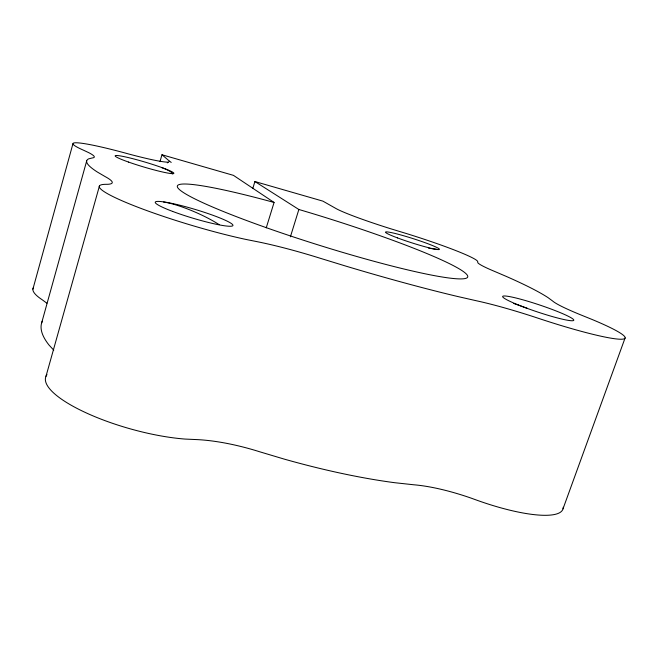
<?xml version="1.0" encoding="UTF-8"?>
<svg xmlns="http://www.w3.org/2000/svg" width="658" height="658" viewBox="0 0 658 658"><rect width="100%" height="100%" fill="white"/><g stroke="black" fill="none" stroke-linecap="round" stroke-linejoin="round"><path stroke-width="0.99" d="M159.984 161.629L161.967 154.753L169.583 161.243L167.272 162.88M32.9 289.142L72.923 143.814M41.586 323.16L86.724 160.791M45.994 376.286L99.473 185.852M252.828 188.394L254.901 181.542L322.897 201.134L336.032 208.553A57.682 4.038 17.6 0 0 390.433 228.68L399.431 231.427A68.235 5.305 17.7 0 1 477.642 261.942L477.922 262.896A66.828 5.116 18.2 0 0 494.635 271.433L506.364 276.45A246.783 23.277 17.4 0 1 548.147 297.712L552.753 301.109A78.746 6.695 18.7 0 0 581.392 315.141L592.019 319.443A90.557 8.825 18.5 0 1 620.428 339.232A90.557 8.825 18.5 0 1 539.067 318.538L534.099 316.893A100.345 11.433 18.8 0 0 476.359 300.755L457.573 296.478A246.783 23.277 17.4 0 1 345.919 266.136L320.964 258.495A104.449 13.333 17.5 0 0 258.133 241.873L245.738 239.389A98.058 10.956 16.7 0 1 134.142 205.781A98.058 10.956 16.7 0 1 106.012 184.314L107.83 184.298A92.276 9.508 15.8 0 0 105.214 176.632L97.409 172.067A246.783 23.277 17.4 0 1 88.715 158.841L92.359 157.936A78.063 6.761 16 0 0 88.731 152.656L83.476 150.197A73.992 6.119 16.6 0 1 125.744 153.182L128.927 154.054A63.16 4.647 16.5 0 0 167.486 162.131L167.954 162.452M266.251 227.824L274.073 202.458L233.45 175.357L161.967 154.753M290.392 236.814L298.864 209.491L254.901 181.542M563.018 508.799L625.1 337.924M274.073 202.458L269.583 201.225A152.121 14.147 17.4 0 0 223.852 211.703A152.121 14.147 17.4 0 0 461.414 278.902A152.121 14.147 17.4 0 0 300.599 210.001L298.864 209.491M169.583 161.243L171.228 162.427M46.883 303.206L42.063 299.661A72.487 15.159 15.5 0 1 33.443 287.628M53.75 350.163L48.988 345.014A241.091 57.345 17.6 0 1 42.285 321.244M563.232 507.244A88.353 21.689 20.5 0 1 475.668 499.767L470.873 498.032A97.524 27.842 21.2 0 0 413.808 484.781L394.816 482.717A241.091 57.345 17.6 0 1 284.272 459.12L259.959 451.857A101.274 32.365 17.8 0 0 197.663 439.634L185.062 439.067A95.426 26.772 15.7 0 1 84.915 412.286A95.426 26.772 15.7 0 1 46.973 374.608M161.778 167.617A30.26 5.971 11.8 0 1 172.783 174.008M436.813 249.341A27.965 0.757 10.3 0 1 431.155 248.559M429.896 248.362A27.965 0.757 10.3 0 1 428.564 248.148M513.775 303.494A37.021 1.16 20.7 0 1 527.338 308.339M163.612 202.047A40.105 7.657 23.5 0 1 219.155 224.658M397.588 237.941A28.286 2.196 17.7 0 0 439.363 249.423A28.286 2.196 17.7 0 0 400.434 234.857A28.286 2.196 17.7 0 0 397.588 237.941M128.54 162.065A30.663 2.533 16.6 0 0 173.835 173.383A30.663 2.533 16.6 0 0 131.065 158.249A30.663 2.533 16.6 0 0 128.54 162.065M172.651 211.424A40.582 4.524 16.7 0 0 232.891 225.595A40.582 4.524 16.7 0 0 176.657 204.457A40.582 4.524 16.7 0 0 172.651 211.424M518.381 304.983A37.498 3.644 18.5 0 0 573.702 320.388A37.498 3.644 18.5 0 0 522.551 299.727A37.498 3.644 18.5 0 0 518.381 304.983"/></g></svg>
